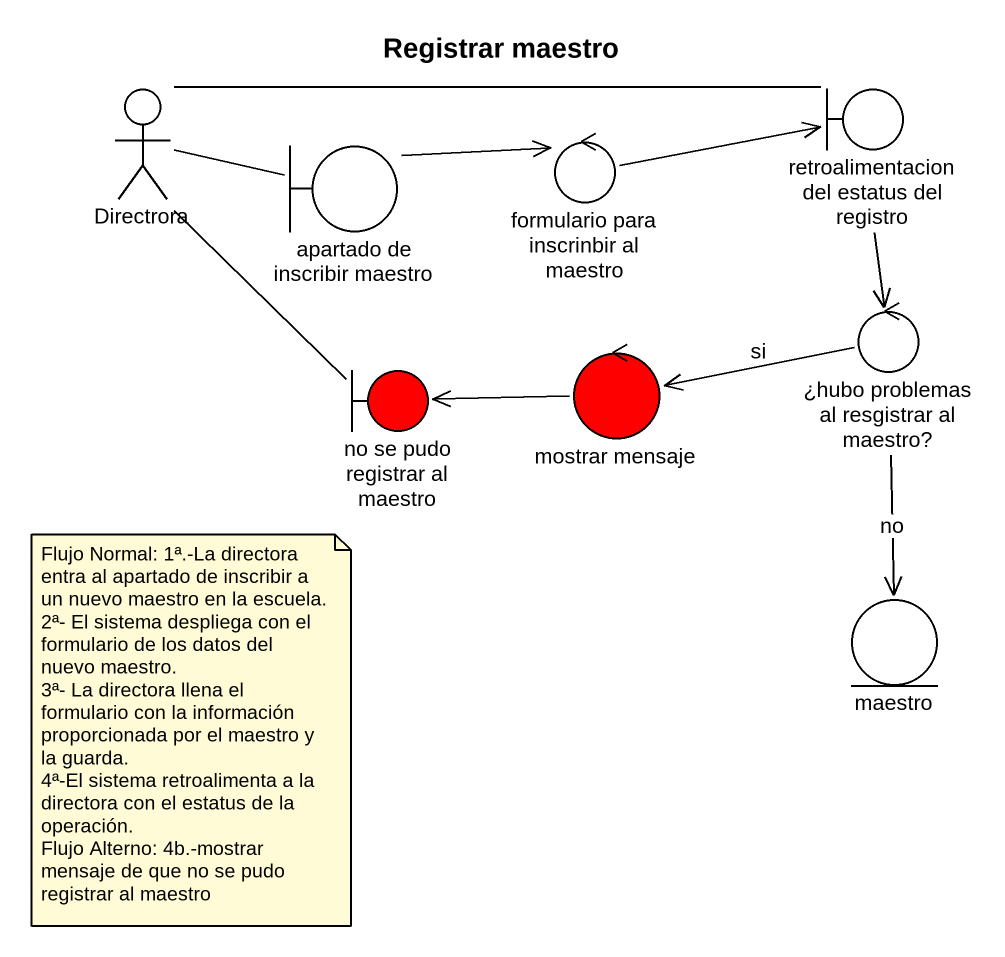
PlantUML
@startuml
title Registrar maestro
actor Directrora
boundary "retroalimentacion del estatus del registro" as retroalimentacion_del
boundary "apartado de inscribir maestro" as apartado_de_inscribir
control "formulario para inscrinbir al maestro" as formulario_para_inscrinbir
control "¿hubo problemas al resgistrar al maestro?" as hubo_problemas_al
boundary "no se pudo registrar al maestro" as no_se_pudo_registrar_al #FF0000
control "mostrar mensaje" as mostrar_mensaje #FF0000
entity maestro
Directrora -right- retroalimentacion_del
Directrora -right- apartado_de_inscribir
retroalimentacion_del --> hubo_problemas_al
apartado_de_inscribir -right-> formulario_para_inscrinbir
formulario_para_inscrinbir -right-> retroalimentacion_del
hubo_problemas_al -left-> mostrar_mensaje : si
hubo_problemas_al --> maestro : no
no_se_pudo_registrar_al -up- Directrora
mostrar_mensaje -left-> no_se_pudo_registrar_al
note as N1
  Flujo Normal: 1ª.-La directora entra al apartado de inscribir a un nuevo maestro en la escuela.
  2ª- El sistema despliega con el formulario de los datos del nuevo maestro.
  3ª- La directora llena el formulario con la información proporcionada por el maestro y la guarda.
  4ª-El sistema retroalimenta a la directora con el estatus de la operación.
  Flujo Alterno: 4b.-mostrar mensaje de que no se pudo registrar al maestro
end note
@enduml
